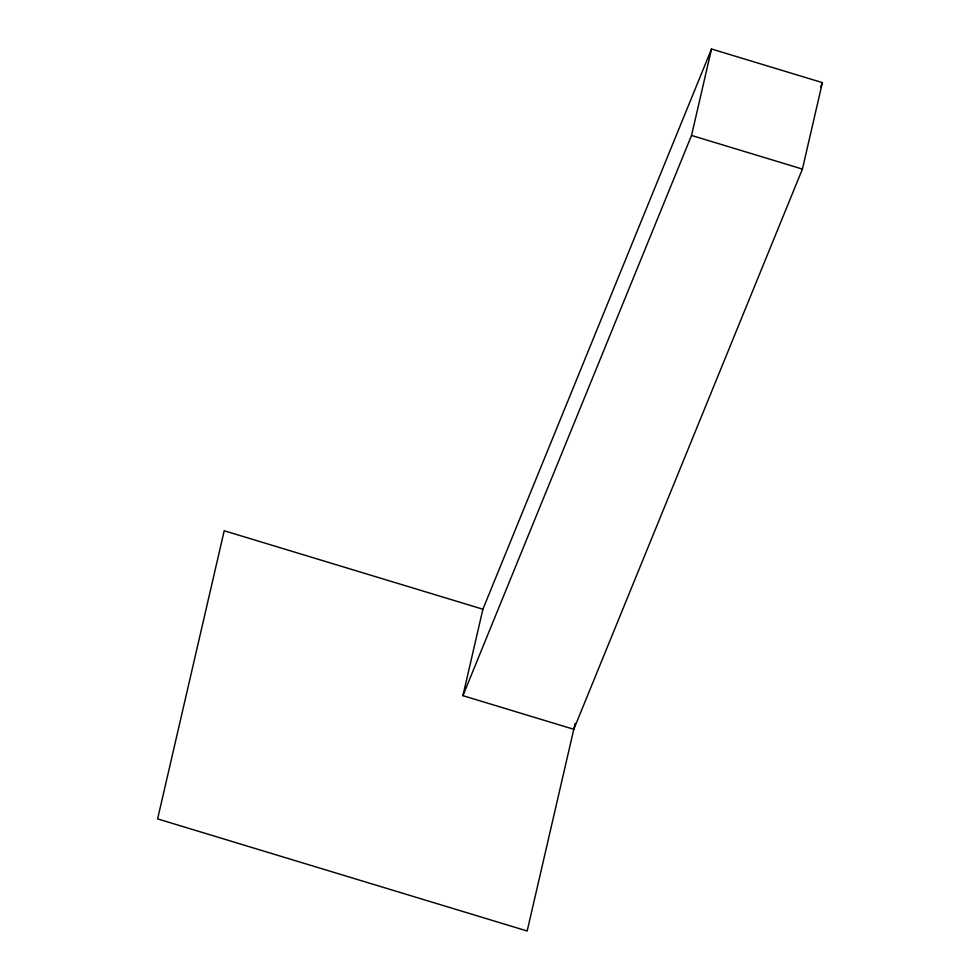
<?xml version="1.0" encoding="UTF-8"?>
<svg xmlns="http://www.w3.org/2000/svg" width="980" height="980" viewBox="0 0 980 980"><rect width="100%" height="100%" fill="white"/><g stroke="black" fill="none" stroke-linecap="round" stroke-linejoin="round"><path stroke-width="1.47" d="M462.915 695.665L482.895 609.217L711.517 49L822.392 82.626L802.412 169.075L573.79 729.292L462.915 695.665L691.537 135.448L711.517 49M575.162 723.338L527.167 931L157.609 818.9L224.212 530.756L482.895 609.217M820.652 86.877L822.392 82.626M691.537 135.448L802.412 169.075"/></g></svg>
